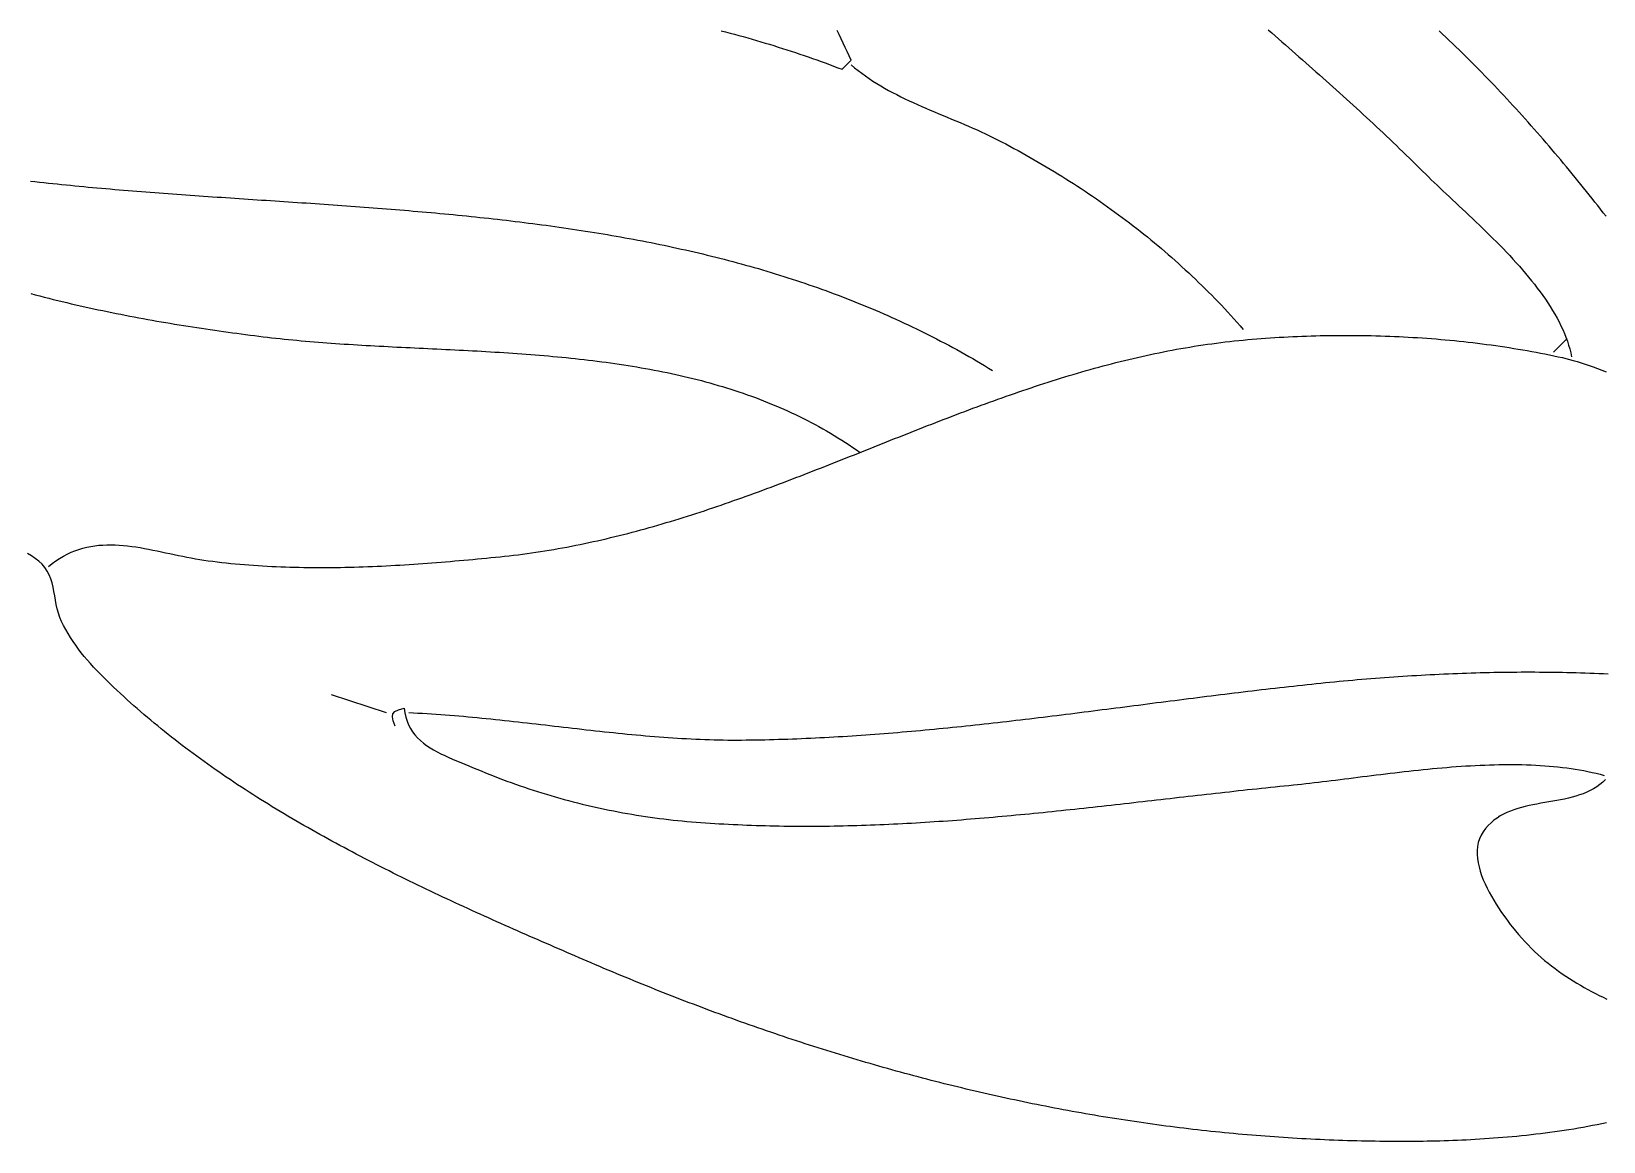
# Model space of a CAD drawing. Header units: millimetres. Extents: x 60 to 2307, y 40 to 1509.
# Drawn here: x 301.2 to 646, y 45 to 288.3 of the extents above; entities that cross this region are included whole.
import ezdxf

# ---------------------------------------------------------------- set-up
doc = ezdxf.new("R2010")
doc.units = ezdxf.units.MM
doc.layers.add('0_0_0', color=3, linetype='Continuous')

msp = doc.modelspace()

# ---------------------------------------------------------------- linework, layer by layer
at = {"layer": '0_0_0'}
for points in [[(452.505, 288.4601), (453.4767, 288.2061), (454.4469, 287.9486), (455.4155, 287.6876), (456.3825, 287.4231), (457.3478, 287.155), (458.3113, 286.8834), (459.2732, 286.6083), (460.2332, 286.3296), (461.1914, 286.0474), (462.1478, 285.7616), (463.1023, 285.4722), (464.0548, 285.1792), (465.0053, 284.8827), (465.9539, 284.5826), (466.9003, 284.2788), (467.8447, 283.9715), (468.787, 283.6606), (469.7271, 283.346), (470.6649, 283.0278), (471.6005, 282.706), (472.5339, 282.3806), (473.4649, 282.0515), (474.3935, 281.7187), (475.3198, 281.3823), (476.2436, 281.0422), (477.1649, 280.6985), (478.0837, 280.3511), (479, 280), (481, 282), (480.5618, 282.9392), (480.1254, 283.8764), (479.6908, 284.8115), (479.2582, 285.7447), (478.8275, 286.6761), (478.3988, 287.6057), (477.9722, 288.5335)], [(572.4811, 288.6333), (573.2288, 287.9794), (573.9764, 287.3253), (574.7239, 286.671), (575.4713, 286.0164), (576.2186, 285.3615), (576.9656, 284.7062), (577.7125, 284.0506), (578.459, 283.3945), (579.2053, 282.7379), (579.9513, 282.0809), (580.6969, 281.4232), (581.4421, 280.7649), (582.1869, 280.106), (582.9312, 279.4463), (583.675, 278.7859), (584.4182, 278.1248), (585.1609, 277.4628), (585.903, 276.7999), (586.6444, 276.1361), (587.3851, 275.4713), (588.1252, 274.8055), (588.8645, 274.1387), (589.603, 273.4708), (590.3406, 272.8018), (591.0775, 272.1315), (591.8134, 271.4601), (592.5484, 270.7874), (593.2825, 270.1133), (594.0155, 269.438), (594.7475, 268.7612), (595.4785, 268.0829), (596.2083, 267.4032), (596.937, 266.722), (597.6646, 266.0392), (598.3909, 265.3548), (599.116, 264.6687), (599.8398, 263.9809), (600.5623, 263.2914), (601.2835, 262.6001), (602.0032, 261.9069), (602.7216, 261.2119), (603.4385, 260.515), (604.1539, 259.8161), (604.8678, 259.1152), (605.5801, 258.4122), (606.2908, 257.7071), (607, 257), (607.5985, 256.4057), (608.2134, 255.8031), (608.8439, 255.1922), (609.4888, 254.5732), (610.1473, 253.9462), (610.8184, 253.3113), (611.5012, 252.6687), (612.1946, 252.0185), (612.8978, 251.3608), (613.6098, 250.6958), (614.3296, 250.0235), (615.0563, 249.3442), (615.7889, 248.6579), (616.5265, 247.9648), (617.2681, 247.2651), (618.0128, 246.5587), (618.7596, 245.8459), (619.5075, 245.1268), (620.2557, 244.4016), (621.0031, 243.6703), (621.7488, 242.9331), (622.4918, 242.1901), (623.2312, 241.4414), (623.966, 240.6873), (624.6953, 239.9277), (625.4182, 239.1629), (626.1336, 238.393), (626.8406, 237.618), (627.5383, 236.8382), (628.2257, 236.0537), (628.9018, 235.2645), (629.5657, 234.4708), (630.2165, 233.6728), (630.8532, 232.8706), (631.4748, 232.0643), (632.0804, 231.2541), (632.669, 230.44), (633.2397, 229.6222), (633.7915, 228.8008), (634.3234, 227.976), (634.8346, 227.1479), (635.3241, 226.3166), (635.7908, 225.4823), (636.2339, 224.645), (636.6524, 223.805), (637.0453, 222.9623), (637.4117, 222.1171), (637.7507, 221.2695), (638.0612, 220.4196), (638.3423, 219.5676), (638.5931, 218.7135), (638.8127, 217.8576), (639, 217)], [(646.5557, 247.7812), (645.9466, 248.5637), (645.336, 249.3448), (644.7237, 250.1246), (644.1098, 250.9028), (643.4942, 251.6797), (642.8769, 252.4551), (642.2579, 253.2291), (641.6371, 254.0015), (641.0145, 254.7725), (640.3901, 255.542), (639.7639, 256.31), (639.1358, 257.0764), (638.5058, 257.8413), (637.8739, 258.6046), (637.2401, 259.3664), (636.6042, 260.1266), (635.9664, 260.8852), (635.3266, 261.6422), (634.6847, 262.3975), (634.0407, 263.1513), (633.3946, 263.9034), (632.7463, 264.6538), (632.096, 265.4026), (631.4434, 266.1496), (630.7886, 266.895), (630.1315, 267.6387), (629.4722, 268.3806), (628.8106, 269.1208), (628.1467, 269.8592), (627.4804, 270.5959), (626.8118, 271.3308), (626.1407, 272.0639), (625.4673, 272.7952), (624.7913, 273.5247), (624.1129, 274.2524), (623.432, 274.9782), (622.7485, 275.7021), (622.0625, 276.4242), (621.3738, 277.1444), (620.6826, 277.8627), (619.9887, 278.5791), (619.2922, 279.2936), (618.5929, 280.0061), (617.8909, 280.7167), (617.1862, 281.4254), (616.4787, 282.132), (615.7684, 282.8367), (615.0552, 283.5393), (614.3392, 284.24), (613.6203, 284.9386), (612.8985, 285.6352), (612.1738, 286.3297), (611.4461, 287.0222), (610.7154, 287.7125), (609.9817, 288.4008)], [(481, 281), (481.7608, 280.3561), (482.537, 279.733), (483.3279, 279.1297), (484.1327, 278.5453), (484.9507, 277.9791), (485.7813, 277.43), (486.6238, 276.8972), (487.4775, 276.3798), (488.3417, 275.877), (489.2157, 275.3878), (490.0988, 274.9113), (490.9903, 274.4468), (491.8896, 273.9932), (492.796, 273.5498), (493.7087, 273.1156), (494.627, 272.6898), (495.5504, 272.2714), (496.478, 271.8596), (497.4092, 271.4535), (498.3433, 271.0522), (499.2797, 270.6548), (500.2176, 270.2605), (501.1563, 269.8684), (502.0952, 269.4775), (503.0335, 269.0871), (503.9706, 268.6961), (504.9058, 268.3038), (505.8383, 267.9092), (506.7676, 267.5115), (507.6928, 267.1098), (508.6134, 266.7032), (509.5286, 266.2908), (510.4378, 265.8717), (511.3402, 265.4451), (512.2351, 265.01), (513.122, 264.5656), (514, 264.1111), (514.9055, 263.6315), (515.8075, 263.1486), (516.7061, 262.6623), (517.6012, 262.1726), (518.4928, 261.6794), (519.3809, 261.1826), (520.2655, 260.6824), (521.1466, 260.1786), (522.0243, 259.6712), (522.8984, 259.1602), (523.7691, 258.6455), (524.6363, 258.1271), (525.5, 257.6051), (526.3603, 257.0792), (527.2171, 256.5496), (528.0703, 256.0161), (528.9202, 255.4788), (529.7665, 254.9377), (530.6094, 254.3926), (531.4487, 253.8435), (532.2847, 253.2905), (533.1171, 252.7335), (533.9461, 252.1724), (534.7716, 251.6073), (535.5936, 251.038), (536.4122, 250.4646), (537.2273, 249.8871), (538.039, 249.3053), (538.8471, 248.7194), (539.6518, 248.1291), (540.4531, 247.5346), (541.2509, 246.9357), (542.0452, 246.3325), (542.8361, 245.7248), (543.6235, 245.1128), (544.4074, 244.4963), (545.1879, 243.8753), (545.9649, 243.2497), (546.7385, 242.6197), (547.5087, 241.985), (548.2753, 241.3458), (549.0386, 240.7018), (549.7983, 240.0532), (550.5546, 239.3999), (551.3075, 238.7419), (552.0569, 238.0791), (552.8029, 237.4114), (553.5454, 236.7389), (554.2845, 236.0616), (555.0202, 235.3793), (555.7524, 234.6922), (556.4811, 234), (557.2064, 233.3029), (557.9283, 232.6007), (558.6467, 231.8934), (559.3617, 231.1811), (560.0733, 230.4636), (560.7814, 229.741), (561.4861, 229.0132), (562.1873, 228.2801), (562.8851, 227.5418), (563.5795, 226.7983), (564.2705, 226.0494), (564.958, 225.2951), (565.6421, 224.5355), (566.3227, 223.7704), (567, 223)], [(301.0064, 255.5051), (302.0037, 255.3882), (303.0015, 255.275), (304, 255.1658), (304.966, 255.0628), (305.9325, 254.9613), (306.8995, 254.8614), (307.8669, 254.763), (308.8347, 254.666), (309.803, 254.5705), (310.7717, 254.4763), (311.7408, 254.3836), (312.7103, 254.2921), (313.6803, 254.2019), (314.6506, 254.113), (315.6212, 254.0254), (316.5923, 253.9389), (317.5637, 253.8536), (318.5355, 253.7694), (319.5076, 253.6863), (320.48, 253.6043), (321.4528, 253.5234), (322.4259, 253.4434), (323.3993, 253.3644), (324.373, 253.2864), (325.347, 253.2092), (326.3213, 253.133), (327.2959, 253.0576), (328.2707, 252.983), (329.2458, 252.9091), (330.2212, 252.8361), (331.1968, 252.7637), (332.1726, 252.692), (333.1487, 252.621), (334.125, 252.5506), (335.1014, 252.4807), (336.0781, 252.4115), (337.055, 252.3427), (338.0321, 252.2745), (339.0093, 252.2066), (339.9867, 252.1393), (340.9643, 252.0723), (341.942, 252.0056), (342.9198, 251.9393), (343.8978, 251.8733), (344.8759, 251.8076), (345.8542, 251.7421), (346.8325, 251.6768), (347.8109, 251.6116), (348.7895, 251.5466), (349.7681, 251.4817), (350.7467, 251.4169), (351.7255, 251.352), (352.7043, 251.2872), (353.6832, 251.2224), (354.662, 251.1575), (355.641, 251.0926), (356.6199, 251.0275), (357.5989, 250.9622), (358.5779, 250.8968), (359.5568, 250.8311), (360.5358, 250.7652), (361.5147, 250.699), (362.4936, 250.6324), (363.4725, 250.5656), (364.4513, 250.4983), (365.4301, 250.4307), (366.4088, 250.3625), (367.3875, 250.2939), (368.366, 250.2248), (369.3445, 250.1552), (370.3229, 250.085), (371.3012, 250.0142), (372.2793, 249.9427), (373.2574, 249.8705), (374.2353, 249.7977), (375.2131, 249.7241), (376.1907, 249.6498), (377.1682, 249.5746), (378.1455, 249.4986), (379.1226, 249.4218), (380.0996, 249.344), (381.0763, 249.2653), (382.0529, 249.1857), (383.0293, 249.1051), (384.0054, 249.0234), (384.9814, 248.9407), (385.9571, 248.8569), (386.9325, 248.7719), (387.9077, 248.6858), (388.8827, 248.5985), (389.8574, 248.51), (390.8318, 248.4203), (391.8059, 248.3292), (392.7798, 248.2369), (393.7533, 248.1432), (394.7265, 248.0481), (395.6995, 247.9516), (396.6721, 247.8536), (397.6443, 247.7542), (398.6162, 247.6533), (399.5878, 247.5508), (400.559, 247.4467), (401.5299, 247.3411), (402.5003, 247.2338), (403.4704, 247.1248), (404.4401, 247.0141), (405.4094, 246.9017), (406.3783, 246.7875), (407.3468, 246.6715), (408.3148, 246.5537), (409.2824, 246.434), (410.2496, 246.3124), (411.2163, 246.1889), (412.1825, 246.0634), (413.1483, 245.9359), (414.1136, 245.8065), (415.0784, 245.6749), (416.0428, 245.5412), (417.0066, 245.4055), (417.9699, 245.2675), (418.9327, 245.1274), (419.895, 244.9851), (420.8567, 244.8405), (421.8179, 244.6936), (422.7785, 244.5444), (423.7386, 244.3929), (424.6981, 244.239), (425.657, 244.0826), (426.6153, 243.9238), (427.5731, 243.7626), (428.5302, 243.5988), (429.4867, 243.4325), (430.4426, 243.2636), (431.3979, 243.0921), (432.3525, 242.918), (433.3065, 242.7412), (434.2598, 242.5616), (435.2125, 242.3794), (436.1645, 242.1944), (437.1158, 242.0065), (438.0664, 241.8159), (439.0163, 241.6224), (439.9656, 241.426), (440.9141, 241.2266), (441.8618, 241.0243), (442.8089, 240.819), (443.7552, 240.6107), (444.7008, 240.3993), (445.6456, 240.1848), (446.5896, 239.9672), (447.5329, 239.7464), (448.4754, 239.5225), (449.4171, 239.2953), (450.358, 239.0649), (451.2981, 238.8312), (452.2373, 238.5941), (453.1758, 238.3538), (454.1134, 238.11), (455.0502, 237.8629), (455.9861, 237.6122), (456.9211, 237.3581), (457.8553, 237.1005), (458.7887, 236.8394), (459.7211, 236.5747), (460.6526, 236.3063), (461.5833, 236.0344), (462.513, 235.7587), (463.4418, 235.4794), (464.3697, 235.1963), (465.2967, 234.9095), (466.2227, 234.6188), (467.1478, 234.3243), (468.0719, 234.026), (468.995, 233.7237), (469.9171, 233.4175), (470.8383, 233.1074), (471.7585, 232.7933), (472.6777, 232.4751), (473.5958, 232.1529), (474.513, 231.8266), (475.4291, 231.4961), (476.3441, 231.1616), (477.2582, 230.8228), (478.1712, 230.4798), (479.0831, 230.1325), (479.9939, 229.781), (480.9037, 229.4251), (481.8124, 229.0649), (482.72, 228.7004), (483.6264, 228.3314), (484.5318, 227.9579), (485.436, 227.58), (486.3392, 227.1976), (487.2411, 226.8106), (488.142, 226.419), (489.0416, 226.0229), (489.9402, 225.6221), (490.8375, 225.2166), (491.7337, 224.8064), (492.6286, 224.3915), (493.5224, 223.9719), (494.415, 223.5474), (495.3063, 223.1181), (496.1964, 222.6839), (497.0853, 222.2448), (497.973, 221.8008), (498.8594, 221.3518), (499.7446, 220.8979), (500.6284, 220.4389), (501.5111, 219.9748), (502.3924, 219.5057), (503.2724, 219.0314), (504.1512, 218.552), (505.0286, 218.0674), (505.9047, 217.5776), (506.7795, 217.0825), (507.653, 216.5822), (508.5251, 216.0765), (509.3958, 215.5655), (510.2652, 215.049), (511.1333, 214.5272), (512, 214)], [(301.1213, 230.8262), (302.1009, 230.569), (303.0815, 230.3152), (304.0629, 230.0648), (305.0451, 229.8178), (306.0281, 229.5742), (307.0118, 229.3338), (307.9962, 229.0968), (308.9811, 228.863), (309.9666, 228.6325), (310.9526, 228.4052), (311.9389, 228.1811), (312.9257, 227.9601), (313.9127, 227.7423), (314.9, 227.5276), (315.8875, 227.316), (316.8752, 227.1074), (317.8629, 226.9018), (318.8507, 226.6993), (319.8384, 226.4997), (320.826, 226.303), (321.8135, 226.1093), (322.8008, 225.9184), (323.7878, 225.7305), (324.7745, 225.5453), (325.7609, 225.3629), (326.7468, 225.1834), (327.7323, 225.0066), (328.7172, 224.8325), (329.7015, 224.6611), (330.6852, 224.4923), (331.6681, 224.3262), (332.6503, 224.1628), (333.6317, 224.0019), (334.6122, 223.8436), (335.5917, 223.6878), (336.5703, 223.5345), (337.5478, 223.3837), (338.5243, 223.2353), (339.4995, 223.0894), (340.4736, 222.9458), (341.4463, 222.8046), (342.4178, 222.6658), (343.3879, 222.5293), (344.3565, 222.3951), (345.3236, 222.2631), (346.2892, 222.1333), (347.2532, 222.0058), (348.2154, 221.8804), (349.176, 221.7572), (350.1348, 221.6361), (351.0918, 221.5172), (352.0468, 221.4002), (353, 221.2854), (353.9182, 221.1774), (354.8389, 221.0729), (355.762, 220.9717), (356.6873, 220.8737), (357.6149, 220.7789), (358.5447, 220.687), (359.4767, 220.5981), (360.4107, 220.5121), (361.3469, 220.4287), (362.285, 220.348), (363.2252, 220.2698), (364.1673, 220.1941), (365.1112, 220.1207), (366.057, 220.0495), (367.0045, 219.9805), (367.9538, 219.9135), (368.9048, 219.8484), (369.8574, 219.7852), (370.8117, 219.7238), (371.7675, 219.664), (372.7247, 219.6057), (373.6835, 219.5489), (374.6436, 219.4935), (375.6051, 219.4393), (376.5679, 219.3862), (377.532, 219.3343), (378.4973, 219.2832), (379.4638, 219.2331), (380.4314, 219.1837), (381.4001, 219.135), (382.3698, 219.0868), (383.3405, 219.0391), (384.3121, 218.9918), (385.2846, 218.9447), (386.258, 218.8979), (387.2321, 218.8511), (388.207, 218.8042), (389.1826, 218.7573), (390.1589, 218.7101), (391.1358, 218.6626), (392.1132, 218.6147), (393.0911, 218.5663), (394.0695, 218.5173), (395.0484, 218.4675), (396.0276, 218.417), (397.0071, 218.3655), (397.9869, 218.313), (398.9669, 218.2595), (399.9471, 218.2047), (400.9275, 218.1486), (401.9079, 218.0911), (402.8884, 218.0322), (403.8688, 217.9716), (404.8493, 217.9093), (405.8296, 217.8453), (406.8098, 217.7793), (407.7897, 217.7114), (408.7695, 217.6414), (409.7489, 217.5691), (410.728, 217.4946), (411.7068, 217.4178), (412.6851, 217.3384), (413.6629, 217.2565), (414.6402, 217.1718), (415.6169, 217.0844), (416.5931, 216.9942), (417.5685, 216.9009), (418.5432, 216.8046), (419.5172, 216.7051), (420.4904, 216.6024), (421.4627, 216.4962), (422.4341, 216.3866), (423.4046, 216.2735), (424.3741, 216.1567), (425.3425, 216.0361), (426.3099, 215.9117), (427.2761, 215.7833), (428.2411, 215.6509), (429.2049, 215.5143), (430.1674, 215.3734), (431.1286, 215.2282), (432.0884, 215.0786), (433.0468, 214.9244), (434.0038, 214.7656), (434.9592, 214.602), (435.9131, 214.4336), (436.8653, 214.2602), (437.8159, 214.0818), (438.7648, 213.8983), (439.712, 213.7095), (440.6574, 213.5154), (441.6009, 213.3159), (442.5425, 213.1109), (443.4822, 212.9002), (444.4199, 212.6838), (445.3556, 212.4615), (446.2892, 212.2334), (447.2207, 211.9992), (448.15, 211.7589), (449.077, 211.5123), (450.0019, 211.2595), (450.9244, 211.0003), (451.8445, 210.7345), (452.7622, 210.4621), (453.6775, 210.183), (454.5903, 209.8972), (455.5005, 209.6044), (456.4081, 209.3045), (457.3131, 208.9976), (458.2154, 208.6835), (459.115, 208.3621), (460.0118, 208.0333), (460.9057, 207.697), (461.7968, 207.3531), (462.6849, 207.0015), (463.5701, 206.6422), (464.4522, 206.2749), (465.3313, 205.8996), (466.2073, 205.5163), (467.0801, 205.1248), (467.9497, 204.725), (468.816, 204.3168), (469.679, 203.9001), (470.5387, 203.4749), (471.395, 203.0409), (472.2478, 202.5982), (473.0972, 202.1467), (473.943, 201.6861), (474.7852, 201.2165), (475.6238, 200.7377), (476.4587, 200.2497), (477.2899, 199.7523), (478.1174, 199.2454), (478.9409, 198.729), (479.7607, 198.2029), (480.5765, 197.667), (481.3883, 197.1213), (482.1962, 196.5657), (483, 196)], [(305, 171), (305.8011, 171.6608), (306.6108, 172.2641), (307.4287, 172.8118), (308.2547, 173.306), (309.0883, 173.7485), (309.9293, 174.1415), (310.7775, 174.4868), (311.6325, 174.7866), (312.4942, 175.0427), (313.362, 175.2571), (314.2359, 175.4319), (315.1156, 175.5689), (316.0006, 175.6703), (316.8909, 175.738), (317.786, 175.774), (318.6857, 175.7803), (319.5897, 175.7588), (320.4978, 175.7115), (321.4096, 175.6405), (322.3249, 175.5477), (323.2434, 175.4351), (324.1648, 175.3047), (325.0888, 175.1585), (326.0151, 174.9985), (326.9435, 174.8266), (327.8737, 174.6449), (328.8054, 174.4552), (329.7383, 174.2597), (330.6722, 174.0603), (331.6067, 173.859), (332.5415, 173.6578), (333.4765, 173.4586), (334.4112, 173.2635), (335.3455, 173.0745), (336.279, 172.8934), (337.2115, 172.7224), (338.1427, 172.5634), (339.0723, 172.4183), (340, 172.2893), (340.99, 172.1638), (341.981, 172.0444), (342.9729, 171.9311), (343.9658, 171.8238), (344.9596, 171.7224), (345.9542, 171.6268), (346.9497, 171.5369), (347.9459, 171.4526), (348.9429, 171.374), (349.9407, 171.3008), (350.9391, 171.2329), (351.9382, 171.1704), (352.9379, 171.1131), (353.9383, 171.061), (354.9392, 171.0139), (355.9406, 170.9718), (356.9425, 170.9346), (357.9449, 170.9022), (358.9478, 170.8745), (359.951, 170.8515), (360.9546, 170.833), (361.9586, 170.819), (362.9628, 170.8094), (363.9674, 170.8041), (364.9721, 170.803), (365.9771, 170.8061), (366.9823, 170.8132), (367.9876, 170.8243), (368.993, 170.8393), (369.9985, 170.8581), (371.004, 170.8806), (372.0096, 170.9068), (373.0151, 170.9365), (374.0206, 170.9697), (375.026, 171.0063), (376.0312, 171.0462), (377.0364, 171.0893), (378.0413, 171.1356), (379.0461, 171.185), (380.0505, 171.2373), (381.0548, 171.2925), (382.0587, 171.3505), (383.0622, 171.4112), (384.0654, 171.4746), (385.0682, 171.5405), (386.0705, 171.609), (387.0724, 171.6798), (388.0737, 171.7529), (389.0745, 171.8282), (390.0748, 171.9057), (391.0744, 171.9853), (392.0734, 172.0668), (393.0717, 172.1502), (394.0694, 172.2354), (395.0663, 172.3224), (396.0624, 172.411), (397.0577, 172.5011), (398.0522, 172.5927), (399.0459, 172.6858), (400.0386, 172.7801), (401.0304, 172.8757), (402.0213, 172.9724), (403.0111, 173.0701), (404, 173.1689), (404.9928, 173.2716), (405.9835, 173.3802), (406.9722, 173.4947), (407.9589, 173.6149), (408.9435, 173.7408), (409.9262, 173.8724), (410.907, 174.0095), (411.8858, 174.1521), (412.8627, 174.3001), (413.8378, 174.4535), (414.8109, 174.6122), (415.7823, 174.7761), (416.7518, 174.9451), (417.7195, 175.1192), (418.6855, 175.2983), (419.6498, 175.4824), (420.6123, 175.6713), (421.5731, 175.865), (422.5323, 176.0635), (423.4898, 176.2666), (424.4457, 176.4743), (425.4, 176.6866), (426.3528, 176.9033), (427.304, 177.1244), (428.2536, 177.3498), (429.2018, 177.5795), (430.1484, 177.8133), (431.0937, 178.0513), (432.0375, 178.2933), (432.9798, 178.5393), (433.9208, 178.7892), (434.8605, 179.043), (435.7988, 179.3005), (436.7358, 179.5617), (437.6715, 179.8266), (438.6059, 180.095), (439.5391, 180.3669), (440.4711, 180.6423), (441.4019, 180.921), (442.3315, 181.2029), (443.2599, 181.4882), (444.1873, 181.7765), (445.1135, 182.068), (446.0387, 182.3625), (446.9628, 182.6599), (447.8858, 182.9602), (448.8079, 183.2633), (449.729, 183.5691), (450.6491, 183.8776), (451.5683, 184.1887), (452.4866, 184.5024), (453.404, 184.8185), (454.3206, 185.137), (455.2363, 185.4578), (456.1512, 185.7809), (457.0653, 186.1062), (457.9786, 186.4336), (458.8912, 186.7631), (459.803, 187.0945), (460.7142, 187.4279), (461.6247, 187.7631), (462.5345, 188.1001), (463.4437, 188.4388), (464.3523, 188.7791), (465.2603, 189.121), (466.1678, 189.4644), (467.0747, 189.8093), (467.9812, 190.1555), (468.8871, 190.503), (469.7926, 190.8517), (470.6976, 191.2016), (471.6023, 191.5526), (472.5065, 191.9046), (473.4104, 192.2575), (474.3139, 192.6114), (475.2171, 192.966), (476.1201, 193.3214), (477.0227, 193.6775), (477.9251, 194.0342), (478.8273, 194.3914), (479.7293, 194.7491), (480.631, 195.1072), (481.5327, 195.4657), (482.4342, 195.8244), (483.3356, 196.1833), (484.2369, 196.5423), (485.1382, 196.9014), (486.0394, 197.2604), (486.9407, 197.6194), (487.8419, 197.9783), (488.7432, 198.3369), (489.6445, 198.6953), (490.5459, 199.0533), (491.4474, 199.4108), (492.3491, 199.7679), (493.2509, 200.1244), (494.1529, 200.4803), (495.055, 200.8355), (495.9574, 201.19), (496.8601, 201.5435), (497.763, 201.8962), (498.6663, 202.248), (499.5698, 202.5986), (500.4737, 202.9482), (501.3779, 203.2966), (502.2826, 203.6437), (503.1877, 203.9896), (504.0932, 204.334), (504.9991, 204.677), (505.9056, 205.0185), (506.8125, 205.3583), (507.72, 205.6965), (508.6281, 206.033), (509.5367, 206.3677), (510.4459, 206.7005), (511.3558, 207.0314), (512.2663, 207.3603), (513.1775, 207.6871), (514.0894, 208.0118), (515.002, 208.3343), (515.9153, 208.6544), (516.8294, 208.9723), (517.7443, 209.2877), (518.6601, 209.6006), (519.5767, 209.911), (520.4941, 210.2188), (521.4124, 210.5238), (522.3316, 210.8262), (523.2518, 211.1256), (524.1729, 211.4222), (525.0951, 211.7158), (526.0182, 212.0064), (526.9423, 212.2939), (527.8675, 212.5782), (528.7938, 212.8593), (529.7212, 213.137), (530.6497, 213.4114), (531.5793, 213.6823), (532.5102, 213.9497), (533.4422, 214.2136), (534.3754, 214.4737), (535.3099, 214.7302), (536.2457, 214.9829), (537.1827, 215.2317), (538.121, 215.4765), (539.0607, 215.7174), (540.0018, 215.9542), (540.9442, 216.1869), (541.8881, 216.4154), (542.8333, 216.6396), (543.7801, 216.8594), (544.7283, 217.0749), (545.678, 217.2858), (546.6292, 217.4923), (547.582, 217.6941), (548.5364, 217.8912), (549.4924, 218.0836), (550.45, 218.2711), (551.4092, 218.4538), (552.3701, 218.6314), (553.3327, 218.8041), (554.297, 218.9717), (555.263, 219.1341), (556.2309, 219.2913), (557.2005, 219.4431), (558.1719, 219.5896), (559.1451, 219.7307), (560.1202, 219.8662), (561.0972, 219.9962), (562.0761, 220.1205), (563.0569, 220.2391), (564.0397, 220.3519), (565.0244, 220.4589), (566.0112, 220.5599), (567, 220.655), (567.9751, 220.7436), (568.953, 220.8283), (569.9334, 220.9091), (570.9164, 220.9861), (571.9018, 221.0591), (572.8895, 221.1282), (573.8795, 221.1933), (574.8716, 221.2545), (575.8659, 221.3118), (576.8621, 221.365), (577.8602, 221.4143), (578.8602, 221.4595), (579.8618, 221.5008), (580.8652, 221.538), (581.87, 221.5712), (582.8764, 221.6003), (583.8841, 221.6254), (584.8932, 221.6463), (585.9034, 221.6632), (586.9148, 221.676), (587.9272, 221.6847), (588.9406, 221.6892), (589.9548, 221.6896), (590.9698, 221.6859), (591.9855, 221.6779), (593.0018, 221.6658), (594.0187, 221.6496), (595.0359, 221.6291), (596.0535, 221.6044), (597.0713, 221.5754), (598.0894, 221.5422), (599.1075, 221.5048), (600.1256, 221.4631), (601.1436, 221.4171), (602.1614, 221.3669), (603.179, 221.3123), (604.1962, 221.2534), (605.213, 221.1902), (606.2293, 221.1226), (607.2449, 221.0507), (608.2599, 220.9744), (609.274, 220.8938), (610.2873, 220.8087), (611.2997, 220.7193), (612.311, 220.6254), (613.3211, 220.5271), (614.3301, 220.4244), (615.3377, 220.3172), (616.344, 220.2056), (617.3487, 220.0894), (618.3519, 219.9688), (619.3535, 219.8437), (620.3533, 219.714), (621.3513, 219.5798), (622.3473, 219.4411), (623.3414, 219.2979), (624.3334, 219.15), (625.3232, 218.9976), (626.3108, 218.8406), (627.296, 218.679), (628.2788, 218.5128), (629.259, 218.3419), (630.2367, 218.1664), (631.2116, 217.9863), (632.1838, 217.8015), (633.1531, 217.612), (634.1195, 217.4178), (635.0828, 217.2189), (636.043, 217.0153), (637, 216.807), (637.7624, 216.6283), (638.5508, 216.4238), (639.3638, 216.1953), (640.2001, 215.9448), (641.0583, 215.674), (641.937, 215.3847), (642.8349, 215.079), (643.7505, 214.7584), (644.6826, 214.425), (645.6297, 214.0806), (646.5906, 213.727)], [(638, 221), (635, 218)], [(646.6616, 49.1057), (645.6392, 48.8905), (644.6137, 48.6825), (643.5854, 48.4815), (642.5545, 48.2875), (641.5214, 48.1003), (640.4864, 47.9199), (639.4498, 47.7462), (638.4119, 47.5789), (637.3731, 47.4181), (636.3336, 47.2637), (635.2938, 47.1154), (634.2541, 46.9732), (633.2146, 46.837), (632.1757, 46.7068), (631.1378, 46.5822), (630.1011, 46.4634), (629.066, 46.3501), (628.0328, 46.2423), (627.0017, 46.1399), (625.9732, 46.0426), (624.9475, 45.9505), (623.925, 45.8635), (622.9059, 45.7813), (621.8906, 45.704), (620.8794, 45.6313), (619.8726, 45.5633), (618.8705, 45.4997), (617.8735, 45.4406), (616.8818, 45.3856), (615.8957, 45.3349), (614.9157, 45.2882), (613.942, 45.2455), (612.9748, 45.2066), (612.0146, 45.1714), (611.0617, 45.1398), (610.1163, 45.1118), (609.1788, 45.0872), (608.2494, 45.0659), (607.3286, 45.0477), (606.4166, 45.0327), (605.5137, 45.0206), (604.6203, 45.0114), (603.7367, 45.005), (602.8631, 45.0012), (602, 45), (600.9851, 45.0012), (599.9709, 45.0051), (598.9574, 45.0116), (597.9445, 45.0207), (596.9322, 45.0323), (595.9205, 45.0465), (594.9095, 45.0632), (593.8991, 45.0826), (592.8893, 45.1044), (591.8802, 45.1289), (590.8716, 45.1559), (589.8637, 45.1854), (588.8564, 45.2174), (587.8497, 45.252), (586.8436, 45.2892), (585.8382, 45.3288), (584.8333, 45.371), (583.8291, 45.4157), (582.8254, 45.4629), (581.8224, 45.5126), (580.8199, 45.5648), (579.8181, 45.6195), (578.8168, 45.6767), (577.8161, 45.7364), (576.8161, 45.7986), (575.8166, 45.8632), (574.8177, 45.9304), (573.8194, 45.9999), (572.8217, 46.072), (571.8245, 46.1465), (570.828, 46.2235), (569.832, 46.3029), (568.8366, 46.3848), (567.8417, 46.4691), (566.8475, 46.5559), (565.8538, 46.6451), (564.8607, 46.7367), (563.8681, 46.8308), (562.8761, 46.9272), (561.8847, 47.0261), (560.8939, 47.1274), (559.9036, 47.2311), (558.9138, 47.3372), (557.9246, 47.4457), (556.936, 47.5566), (555.9479, 47.6698), (554.9603, 47.7855), (553.9733, 47.9035), (552.9869, 48.0239), (552.001, 48.1467), (551.0156, 48.2719), (550.0308, 48.3994), (549.0465, 48.5292), (548.0628, 48.6614), (547.0795, 48.796), (546.0969, 48.9329), (545.1147, 49.0721), (544.1331, 49.2137), (543.152, 49.3576), (542.1714, 49.5038), (541.1913, 49.6523), (540.2118, 49.8032), (539.2328, 49.9564), (538.2543, 50.1118), (537.2763, 50.2696), (536.2988, 50.4297), (535.3218, 50.592), (534.3454, 50.7566), (533.3694, 50.9236), (532.3939, 51.0928), (531.419, 51.2642), (530.4445, 51.438), (529.4706, 51.614), (528.4971, 51.7923), (527.5242, 51.9728), (526.5517, 52.1556), (525.5797, 52.3406), (524.6082, 52.5278), (523.6372, 52.7173), (522.6667, 52.9091), (521.6967, 53.103), (520.7271, 53.2992), (519.758, 53.4976), (518.7894, 53.6982), (517.8213, 53.901), (516.8536, 54.106), (515.8865, 54.3132), (514.9197, 54.5227), (513.9535, 54.7343), (512.9877, 54.9481), (512.0224, 55.164), (511.0575, 55.3822), (510.0931, 55.6025), (509.1292, 55.825), (508.1657, 56.0496), (507.2027, 56.2765), (506.2401, 56.5054), (505.2779, 56.7365), (504.3162, 56.9698), (503.355, 57.2052), (502.3942, 57.4427), (501.4338, 57.6824), (500.4739, 57.9242), (499.5144, 58.1681), (498.5554, 58.4141), (497.5968, 58.6623), (496.6386, 58.9125), (495.6809, 59.1649), (494.7235, 59.4193), (493.7666, 59.6759), (492.8102, 59.9345), (491.8541, 60.1953), (490.8985, 60.4581), (489.9433, 60.7229), (488.9885, 60.9899), (488.0341, 61.2589), (487.0801, 61.53), (486.1265, 61.8031), (485.1734, 62.0783), (484.2206, 62.3556), (483.2683, 62.6349), (482.3163, 62.9162), (481.3648, 63.1995), (480.4137, 63.4849), (479.4629, 63.7724), (478.5126, 64.0618), (477.5626, 64.3532), (476.613, 64.6467), (475.6639, 64.9422), (474.7151, 65.2397), (473.7666, 65.5391), (472.8186, 65.8406), (471.871, 66.1441), (470.9237, 66.4495), (469.9768, 66.7569), (469.0303, 67.0663), (468.0842, 67.3777), (467.1384, 67.691), (466.193, 68.0063), (465.2479, 68.3235), (464.3033, 68.6427), (463.359, 68.9639), (462.415, 69.287), (461.4714, 69.612), (460.5282, 69.939), (459.5853, 70.2679), (458.6428, 70.5987), (457.7006, 70.9314), (456.7588, 71.2661), (455.8173, 71.6027), (454.8762, 71.9411), (453.9354, 72.2815), (452.995, 72.6238), (452.0549, 72.968), (451.1151, 73.314), (450.1757, 73.662), (449.2366, 74.0118), (448.2978, 74.3635), (447.3594, 74.717), (446.4213, 75.0724), (445.4835, 75.4297), (444.546, 75.7889), (443.6089, 76.1499), (442.6721, 76.5127), (441.7356, 76.8774), (440.7994, 77.2439), (439.8635, 77.6123), (438.928, 77.9825), (437.9927, 78.3545), (437.0578, 78.7283), (436.1232, 79.1039), (435.1888, 79.4814), (434.2548, 79.8606), (433.3211, 80.2417), (432.3877, 80.6246), (431.4545, 81.0092), (430.5217, 81.3956), (429.5892, 81.7839), (428.6569, 82.1739), (427.7249, 82.5656), (426.7933, 82.9592), (425.8619, 83.3545), (424.9308, 83.7515), (424, 84.1504), (423.113, 84.5314), (422.2245, 84.9132), (421.3344, 85.296), (420.443, 85.6797), (419.5501, 86.0643), (418.656, 86.4499), (417.7605, 86.8365), (416.8638, 87.2241), (415.9659, 87.6127), (415.0668, 88.0025), (414.1667, 88.3933), (413.2656, 88.7852), (412.3635, 89.1783), (411.4604, 89.5725), (410.5564, 89.9679), (409.6517, 90.3646), (408.7461, 90.7625), (407.8398, 91.1617), (406.9329, 91.5621), (406.0253, 91.9639), (405.1171, 92.367), (404.2084, 92.7715), (403.2993, 93.1774), (402.3897, 93.5848), (401.4797, 93.9935), (400.5695, 94.4038), (399.6589, 94.8155), (398.7482, 95.2287), (397.8372, 95.6435), (396.9262, 96.0599), (396.0151, 96.4779), (395.1039, 96.8975), (394.1929, 97.3187), (393.2818, 97.7417), (392.371, 98.1663), (391.4603, 98.5926), (390.5499, 99.0207), (389.6397, 99.4506), (388.7299, 99.8823), (387.8205, 100.3157), (386.9115, 100.7511), (386.003, 101.1883), (385.0951, 101.6274), (384.1878, 102.0685), (383.2811, 102.5115), (382.3751, 102.9564), (381.4698, 103.4034), (380.5654, 103.8524), (379.6618, 104.3035), (378.7591, 104.7566), (377.8573, 105.2118), (376.9566, 105.6692), (376.0569, 106.1287), (375.1583, 106.5904), (374.2609, 107.0543), (373.3647, 107.5204), (372.4697, 107.9888), (371.5761, 108.4594), (370.6838, 108.9324), (369.7929, 109.4077), (368.9035, 109.8853), (368.0156, 110.3654), (367.1292, 110.8478), (366.2445, 111.3327), (365.3615, 111.82), (364.4801, 112.3098), (363.6005, 112.8021), (362.7228, 113.2969), (361.8469, 113.7943), (360.9729, 114.2943), (360.1009, 114.7969), (359.2309, 115.3021), (358.363, 115.81), (357.4972, 116.3205), (356.6336, 116.8338), (355.7722, 117.3498), (354.9131, 117.8685), (354.0563, 118.3901), (353.2019, 118.9144), (352.35, 119.4416), (351.5005, 119.9717), (350.6535, 120.5046), (349.8091, 121.0404), (348.9674, 121.5792), (348.1283, 122.1209), (347.292, 122.6656), (346.4584, 123.2134), (345.6277, 123.7641), (344.7999, 124.318), (343.975, 124.8749), (343.1531, 125.4349), (342.3343, 125.9981), (341.5185, 126.5644), (340.7059, 127.1339), (339.8965, 127.7066), (339.0903, 128.2826), (338.2874, 128.8618), (337.4879, 129.4443), (336.6917, 130.0302), (335.899, 130.6193), (335.1098, 131.2119), (334.3242, 131.8078), (333.5421, 132.4071), (332.7637, 133.0099), (331.989, 133.6161), (331.2181, 134.2259), (330.4509, 134.8391), (329.6876, 135.4559), (328.9283, 136.0762), (328.1728, 136.7002), (327.4214, 137.3277), (326.6741, 137.9589), (325.9308, 138.5938), (325.1917, 139.2324), (324.4569, 139.8746), (323.7262, 140.5207), (323, 141.1705), (322.2542, 141.8427), (321.5051, 142.5216), (320.7543, 143.2075), (320.0033, 143.9008), (319.2538, 144.6018), (318.5073, 145.3111), (317.7654, 146.0288), (317.0298, 146.7556), (316.3019, 147.4917), (315.5835, 148.2375), (314.876, 148.9935), (314.1812, 149.76), (313.5005, 150.5375), (312.8356, 151.3263), (312.1881, 152.1268), (311.5596, 152.9394), (310.9516, 153.7645), (310.3658, 154.6025), (309.8037, 155.4539), (309.267, 156.3189), (308.7572, 157.1979), (308.2759, 158.0915), (307.8248, 159), (307.4548, 159.8798), (307.1545, 160.7908), (306.9092, 161.7258), (306.704, 162.6775), (306.5241, 163.6386), (306.3546, 164.6021), (306.1807, 165.5607), (305.9875, 166.507), (305.7604, 167.4341), (305.4843, 168.3345), (305.1445, 169.2011), (304.7262, 170.0267), (304.2146, 170.804), (303.5947, 171.5259), (302.8518, 172.1851), (302.0629, 172.7724), (301.2492, 173.3369), (300.4127, 173.8802)], [(384, 139), (385.0024, 138.9546), (386.0044, 138.9049), (387.0059, 138.8509), (388.0071, 138.7927), (389.0079, 138.7306), (390.0084, 138.6646), (391.0085, 138.5949), (392.0082, 138.5216), (393.0077, 138.4449), (394.0068, 138.3649), (395.0056, 138.2819), (396.0042, 138.1958), (397.0025, 138.1068), (398.0005, 138.0152), (398.9984, 137.921), (399.996, 137.8244), (400.9934, 137.7255), (401.9906, 137.6245), (402.9876, 137.5216), (403.9845, 137.4167), (404.9813, 137.3102), (405.9779, 137.2021), (406.9744, 137.0927), (407.9709, 136.9819), (408.9672, 136.87), (409.9635, 136.7572), (410.9597, 136.6435), (411.9559, 136.5291), (412.952, 136.4142), (413.9482, 136.2989), (414.9444, 136.1833), (415.9405, 136.0676), (416.9368, 135.9519), (417.9331, 135.8364), (418.9294, 135.7212), (419.9258, 135.6065), (420.9224, 135.4923), (421.919, 135.3789), (422.9158, 135.2664), (423.9127, 135.155), (424.9098, 135.0447), (425.907, 134.9357), (426.9045, 134.8282), (427.9021, 134.7223), (428.8999, 134.6181), (429.898, 134.5158), (430.8964, 134.4156), (431.895, 134.3176), (432.8939, 134.2218), (433.893, 134.1286), (434.8925, 134.0379), (435.8923, 133.95), (436.8924, 133.865), (437.8929, 133.7831), (438.8938, 133.7043), (439.895, 133.6288), (440.8967, 133.5569), (441.8987, 133.4885), (442.9012, 133.4239), (443.9041, 133.3632), (444.9075, 133.3066), (445.9114, 133.2541), (446.9157, 133.206), (447.9206, 133.1624), (448.9259, 133.1233), (449.9318, 133.0891), (450.9383, 133.0597), (451.9453, 133.0354), (452.9529, 133.0163), (453.961, 133.0026), (454.9698, 132.9943), (455.9792, 132.9916), (456.9893, 132.9947), (458, 133.0038), (459.0134, 133.0171), (460.0264, 133.0332), (461.0389, 133.0519), (462.0508, 133.0731), (463.0622, 133.0969), (464.0732, 133.1233), (465.0837, 133.1521), (466.0936, 133.1834), (467.1032, 133.2171), (468.1122, 133.2533), (469.1208, 133.2918), (470.129, 133.3326), (471.1367, 133.3758), (472.144, 133.4212), (473.1508, 133.4689), (474.1573, 133.5188), (475.1633, 133.5709), (476.1689, 133.6251), (477.1741, 133.6815), (478.179, 133.7399), (479.1834, 133.8005), (480.1875, 133.863), (481.1913, 133.9276), (482.1946, 133.9941), (483.1976, 134.0625), (484.2003, 134.1329), (485.2026, 134.2051), (486.2046, 134.2792), (487.2063, 134.3551), (488.2077, 134.4328), (489.2088, 134.5123), (490.2095, 134.5934), (491.21, 134.6763), (492.2102, 134.7608), (493.2101, 134.8469), (494.2098, 134.9347), (495.2092, 135.024), (496.2083, 135.1148), (497.2072, 135.2071), (498.2059, 135.301), (499.2043, 135.3962), (500.2025, 135.4929), (501.2005, 135.5909), (502.1982, 135.6903), (503.1958, 135.7911), (504.1932, 135.8931), (505.1904, 135.9963), (506.1874, 136.1008), (507.1842, 136.2065), (508.1809, 136.3134), (509.1774, 136.4213), (510.1738, 136.5304), (511.17, 136.6406), (512.1661, 136.7518), (513.1621, 136.864), (514.158, 136.9772), (515.1537, 137.0913), (516.1493, 137.2063), (517.1449, 137.3223), (518.1403, 137.4391), (519.1357, 137.5567), (520.131, 137.6751), (521.1262, 137.7942), (522.1214, 137.9141), (523.1165, 138.0347), (524.1116, 138.156), (525.1066, 138.2779), (526.1016, 138.4004), (527.0966, 138.5234), (528.0915, 138.6471), (529.0865, 138.7712), (530.0815, 138.8958), (531.0764, 139.0209), (532.0714, 139.1464), (533.0664, 139.2723), (534.0615, 139.3985), (535.0565, 139.5251), (536.0517, 139.6519), (537.0468, 139.7791), (538.0421, 139.9064), (539.0374, 140.034), (540.0328, 140.1618), (541.0282, 140.2896), (542.0238, 140.4176), (543.0194, 140.5457), (544.0152, 140.6738), (545.011, 140.802), (546.007, 140.9301), (547.0031, 141.0582), (547.9994, 141.1862), (548.9957, 141.3141), (549.9923, 141.4419), (550.989, 141.5695), (551.9858, 141.6969), (552.9829, 141.824), (553.9801, 141.9509), (554.9775, 142.0776), (555.9751, 142.2039), (556.9729, 142.3298), (557.9709, 142.4553), (558.9691, 142.5805), (559.9675, 142.7052), (560.9662, 142.8294), (561.9651, 142.9531), (562.9643, 143.0763), (563.9637, 143.1989), (564.9634, 143.3209), (565.9633, 143.4422), (566.9636, 143.5629), (567.9641, 143.6829), (568.9649, 143.8022), (569.966, 143.9208), (570.9674, 144.0385), (571.9691, 144.1554), (572.9711, 144.2715), (573.9735, 144.3867), (574.9762, 144.5009), (575.9793, 144.6143), (576.9827, 144.7266), (577.9864, 144.838), (578.9906, 144.9483), (579.9951, 145.0576), (581, 145.1658), (581.9992, 145.2718), (582.9985, 145.3761), (583.9976, 145.4785), (584.9968, 145.579), (585.9959, 145.6777), (586.9949, 145.7745), (587.994, 145.8693), (588.993, 145.9623), (589.9919, 146.0533), (590.9909, 146.1423), (591.9898, 146.2294), (592.9887, 146.3144), (593.9876, 146.3975), (594.9865, 146.4785), (595.9853, 146.5575), (596.9842, 146.6344), (597.983, 146.7093), (598.9819, 146.7821), (599.9807, 146.8527), (600.9795, 146.9213), (601.9784, 146.9877), (602.9773, 147.052), (603.9761, 147.114), (604.975, 147.1739), (605.9739, 147.2316), (606.9729, 147.2871), (607.9718, 147.3403), (608.9708, 147.3913), (609.9698, 147.44), (610.9688, 147.4864), (611.9679, 147.5306), (612.967, 147.5724), (613.9662, 147.6118), (614.9654, 147.649), (615.9646, 147.6837), (616.9639, 147.7161), (617.9633, 147.746), (618.9627, 147.7736), (619.9622, 147.7987), (620.9617, 147.8214), (621.9613, 147.8416), (622.961, 147.8593), (623.9607, 147.8746), (624.9605, 147.8873), (625.9604, 147.8975), (626.9603, 147.9051), (627.9604, 147.9102), (628.9605, 147.9127), (629.9607, 147.9126), (630.961, 147.9099), (631.9614, 147.9046), (632.9619, 147.8966), (633.9625, 147.886), (634.9632, 147.8726), (635.964, 147.8566), (636.965, 147.8379), (637.966, 147.8165), (638.9671, 147.7923), (639.9684, 147.7654), (640.9698, 147.7356), (641.9713, 147.7031), (642.9729, 147.6678), (643.9747, 147.6297), (644.9765, 147.5887), (645.9786, 147.5449), (646.9807, 147.4982)], [(367, 143), (379, 139)], [(381, 136), (380.5717, 137.1956), (380.3955, 138.0832), (380.5108, 138.7352), (380.957, 139.2238), (381.7736, 139.6213), (383, 140), (383.1289, 138.9901), (383.3334, 138.0431), (383.6094, 137.1556), (383.953, 136.3246), (384.3601, 135.5467), (384.8268, 134.8188), (385.3491, 134.1377), (385.9229, 133.5003), (386.5443, 132.9032), (387.2092, 132.3434), (387.9138, 131.8177), (388.6539, 131.3227), (389.4255, 130.8554), (390.2248, 130.4126), (391.0476, 129.991), (391.8901, 129.5875), (392.7481, 129.1989), (393.6177, 128.822), (394.495, 128.4535), (395.3758, 128.0903), (396.2562, 127.7293), (397.1323, 127.3671), (398, 127.0007), (398.9316, 126.6048), (399.866, 126.2152), (400.803, 125.8316), (401.7427, 125.4542), (402.685, 125.0829), (403.6298, 124.7179), (404.5772, 124.359), (405.5269, 124.0063), (406.4791, 123.6599), (407.4336, 123.3196), (408.3905, 122.9857), (409.3496, 122.658), (410.3109, 122.3366), (411.2744, 122.0215), (412.24, 121.7127), (413.2077, 121.4103), (414.1774, 121.1142), (415.1491, 120.8245), (416.1227, 120.5411), (417.0983, 120.2642), (418.0756, 119.9936), (419.0548, 119.7295), (420.0357, 119.4718), (421.0183, 119.2206), (422.0026, 118.9759), (422.9884, 118.7376), (423.9759, 118.5059), (424.9648, 118.2807), (425.9553, 118.062), (426.9471, 117.8499), (427.9403, 117.6443), (428.9349, 117.4454), (429.9307, 117.253), (430.9277, 117.0672), (431.926, 116.8881), (432.9254, 116.7156), (433.9258, 116.5498), (434.9274, 116.3907), (435.9299, 116.2383), (436.9334, 116.0925), (437.9378, 115.9535), (438.943, 115.8213), (439.9491, 115.6958), (440.9559, 115.577), (441.9635, 115.4651), (442.9717, 115.36), (443.9806, 115.2617), (444.99, 115.1702), (446, 115.0856), (447.0166, 115.0057), (448.0326, 114.9295), (449.048, 114.857), (450.0628, 114.7881), (451.0769, 114.7228), (452.0906, 114.661), (453.1036, 114.6028), (454.116, 114.5481), (455.1279, 114.4968), (456.1393, 114.4489), (457.1501, 114.4044), (458.1604, 114.3633), (459.1701, 114.3254), (460.1793, 114.2908), (461.188, 114.2595), (462.1963, 114.2314), (463.204, 114.2064), (464.2112, 114.1845), (465.218, 114.1658), (466.2243, 114.1501), (467.2301, 114.1374), (468.2355, 114.1277), (469.2404, 114.121), (470.2449, 114.1171), (471.249, 114.1162), (472.2526, 114.1181), (473.2559, 114.1228), (474.2588, 114.1302), (475.2612, 114.1404), (476.2633, 114.1534), (477.265, 114.1689), (478.2663, 114.1871), (479.2673, 114.2079), (480.2679, 114.2313), (481.2682, 114.2572), (482.2682, 114.2855), (483.2678, 114.3163), (484.2671, 114.3496), (485.2661, 114.3852), (486.2648, 114.4231), (487.2633, 114.4634), (488.2614, 114.506), (489.2593, 114.5507), (490.2569, 114.5977), (491.2542, 114.6469), (492.2513, 114.6981), (493.2482, 114.7515), (494.2448, 114.8069), (495.2412, 114.8644), (496.2374, 114.9238), (497.2333, 114.9852), (498.2291, 115.0485), (499.2247, 115.1137), (500.2201, 115.1808), (501.2154, 115.2496), (502.2104, 115.3202), (503.2054, 115.3926), (504.2001, 115.4667), (505.1948, 115.5424), (506.1893, 115.6198), (507.1837, 115.6987), (508.1779, 115.7792), (509.1721, 115.8613), (510.1662, 115.9448), (511.1602, 116.0298), (512.1541, 116.1162), (513.1479, 116.204), (514.1417, 116.2931), (515.1354, 116.3836), (516.1291, 116.4753), (517.1227, 116.5683), (518.1163, 116.6624), (519.1099, 116.7578), (520.1035, 116.8542), (521.097, 116.9518), (522.0906, 117.0504), (523.0842, 117.1501), (524.0778, 117.2507), (525.0715, 117.3523), (526.0652, 117.4549), (527.0589, 117.5583), (528.0527, 117.6625), (529.0465, 117.7676), (530.0404, 117.8734), (531.0345, 117.98), (532.0285, 118.0873), (533.0227, 118.1952), (534.017, 118.3038), (535.0115, 118.413), (536.006, 118.5228), (537.0007, 118.633), (537.9955, 118.7438), (538.9904, 118.855), (539.9855, 118.9667), (540.9808, 119.0787), (541.9763, 119.1911), (542.9719, 119.3038), (543.9678, 119.4168), (544.9638, 119.53), (545.96, 119.6434), (546.9565, 119.757), (547.9532, 119.8707), (548.9501, 119.9846), (549.9472, 120.0985), (550.9446, 120.2124), (551.9423, 120.3263), (552.9402, 120.4402), (553.9384, 120.554), (554.9369, 120.6676), (555.9357, 120.7812), (556.9348, 120.8945), (557.9342, 121.0076), (558.9339, 121.1205), (559.9339, 121.2331), (560.9343, 121.3453), (561.935, 121.4572), (562.9361, 121.5687), (563.9375, 121.6797), (564.9393, 121.7903), (565.9414, 121.9004), (566.944, 122.0099), (567.9469, 122.1189), (568.9503, 122.2272), (569.9541, 122.3349), (570.9582, 122.4419), (571.9628, 122.5482), (572.9679, 122.6538), (573.9734, 122.7585), (574.9793, 122.8624), (575.9857, 122.9655), (576.9926, 123.0676), (578, 123.1689), (578.8875, 123.2593), (579.7841, 123.354), (580.6895, 123.4527), (581.6035, 123.555), (582.5257, 123.6608), (583.456, 123.7697), (584.3939, 123.8814), (585.3393, 123.9958), (586.2919, 124.1125), (587.2514, 124.2313), (588.2174, 124.3519), (589.1898, 124.4741), (590.1683, 124.5975), (591.1526, 124.7219), (592.1424, 124.847), (593.1374, 124.9726), (594.1373, 125.0984), (595.142, 125.2241), (596.1511, 125.3495), (597.1643, 125.4743), (598.1813, 125.5981), (599.202, 125.7209), (600.2259, 125.8422), (601.2529, 125.9618), (602.2826, 126.0795), (603.3148, 126.195), (604.3492, 126.3079), (605.3856, 126.4181), (606.4236, 126.5253), (607.4629, 126.6292), (608.5034, 126.7295), (609.5447, 126.826), (610.5865, 126.9184), (611.6286, 127.0064), (612.6707, 127.0898), (613.7126, 127.1682), (614.7538, 127.2415), (615.7943, 127.3094), (616.8336, 127.3715), (617.8716, 127.4277), (618.9079, 127.4776), (619.9422, 127.521), (620.9744, 127.5576), (622.0041, 127.5871), (623.031, 127.6094), (624.0548, 127.624), (625.0754, 127.6308), (626.0924, 127.6294), (627.1055, 127.6197), (628.1145, 127.6013), (629.119, 127.5739), (630.1189, 127.5374), (631.1138, 127.4913), (632.1034, 127.4356), (633.0876, 127.3698), (634.0659, 127.2938), (635.0382, 127.2072), (636.0041, 127.1098), (636.9634, 127.0013), (637.9158, 126.8815), (638.8611, 126.7501), (639.7989, 126.6067), (640.7289, 126.4512), (641.651, 126.2833), (642.5648, 126.1027), (643.47, 125.9092), (644.3664, 125.7024), (645.2537, 125.4821), (646.1317, 125.248)], [(646.4218, 124.3544), (645.8101, 123.766), (645.1668, 123.2313), (644.4941, 122.7468), (643.7938, 122.309), (643.0681, 121.9144), (642.319, 121.5596), (641.5485, 121.2409), (640.7588, 120.9551), (639.9518, 120.6985), (639.1296, 120.4678), (638.2942, 120.2593), (637.4477, 120.0697), (636.5921, 119.8954), (635.7295, 119.733), (634.8619, 119.579), (633.9913, 119.4298), (633.1198, 119.2821), (632.2494, 119.1323), (631.3823, 118.9769), (630.5203, 118.8125), (629.6656, 118.6355), (628.8202, 118.4426), (627.9862, 118.2301), (627.1656, 117.9947), (626.3604, 117.7328), (625.5727, 117.441), (624.8045, 117.1157), (624.0579, 116.7535), (623.3349, 116.3509), (622.6375, 115.9044), (621.9679, 115.4106), (621.328, 114.8659), (620.7198, 114.2669), (620.1456, 113.61), (619.6072, 112.8919), (619.1486, 112.1361), (618.7921, 111.3471), (618.532, 110.5282), (618.363, 109.6828), (618.2793, 108.8146), (618.2755, 107.9269), (618.346, 107.0233), (618.4854, 106.1073), (618.688, 105.1822), (618.9483, 104.2517), (619.2608, 103.3191), (619.62, 102.388), (620.0203, 101.4618), (620.4561, 100.5441), (620.9221, 99.6382), (621.4125, 98.7478), (621.9219, 97.8762), (622.4447, 97.027), (622.9754, 96.2036), (623.5085, 95.4095), (624.0383, 94.6482), (624.5595, 93.9232), (625.0664, 93.238), (625.5536, 92.5959), (626.0154, 92.0007), (626.6813, 91.1694), (627.357, 90.3623), (628.042, 89.5788), (628.7364, 88.8182), (629.4397, 88.0799), (630.1518, 87.3633), (630.8724, 86.6676), (631.6014, 85.9925), (632.3386, 85.3371), (633.0835, 84.7008), (633.8362, 84.0832), (634.5963, 83.4834), (635.3636, 82.9009), (636.138, 82.3351), (636.919, 81.7853), (637.7067, 81.251), (638.5007, 80.7314), (639.3007, 80.226), (640.1067, 79.7341), (640.9183, 79.2551), (641.7353, 78.7885), (642.5576, 78.3335), (643.3848, 77.8895), (644.2168, 77.4559), (645.0533, 77.0321), (645.8942, 76.6175), (646.7391, 76.2114)]]:
    msp.add_lwpolyline(points, dxfattribs=at)

doc.saveas('drawing.dxf')
